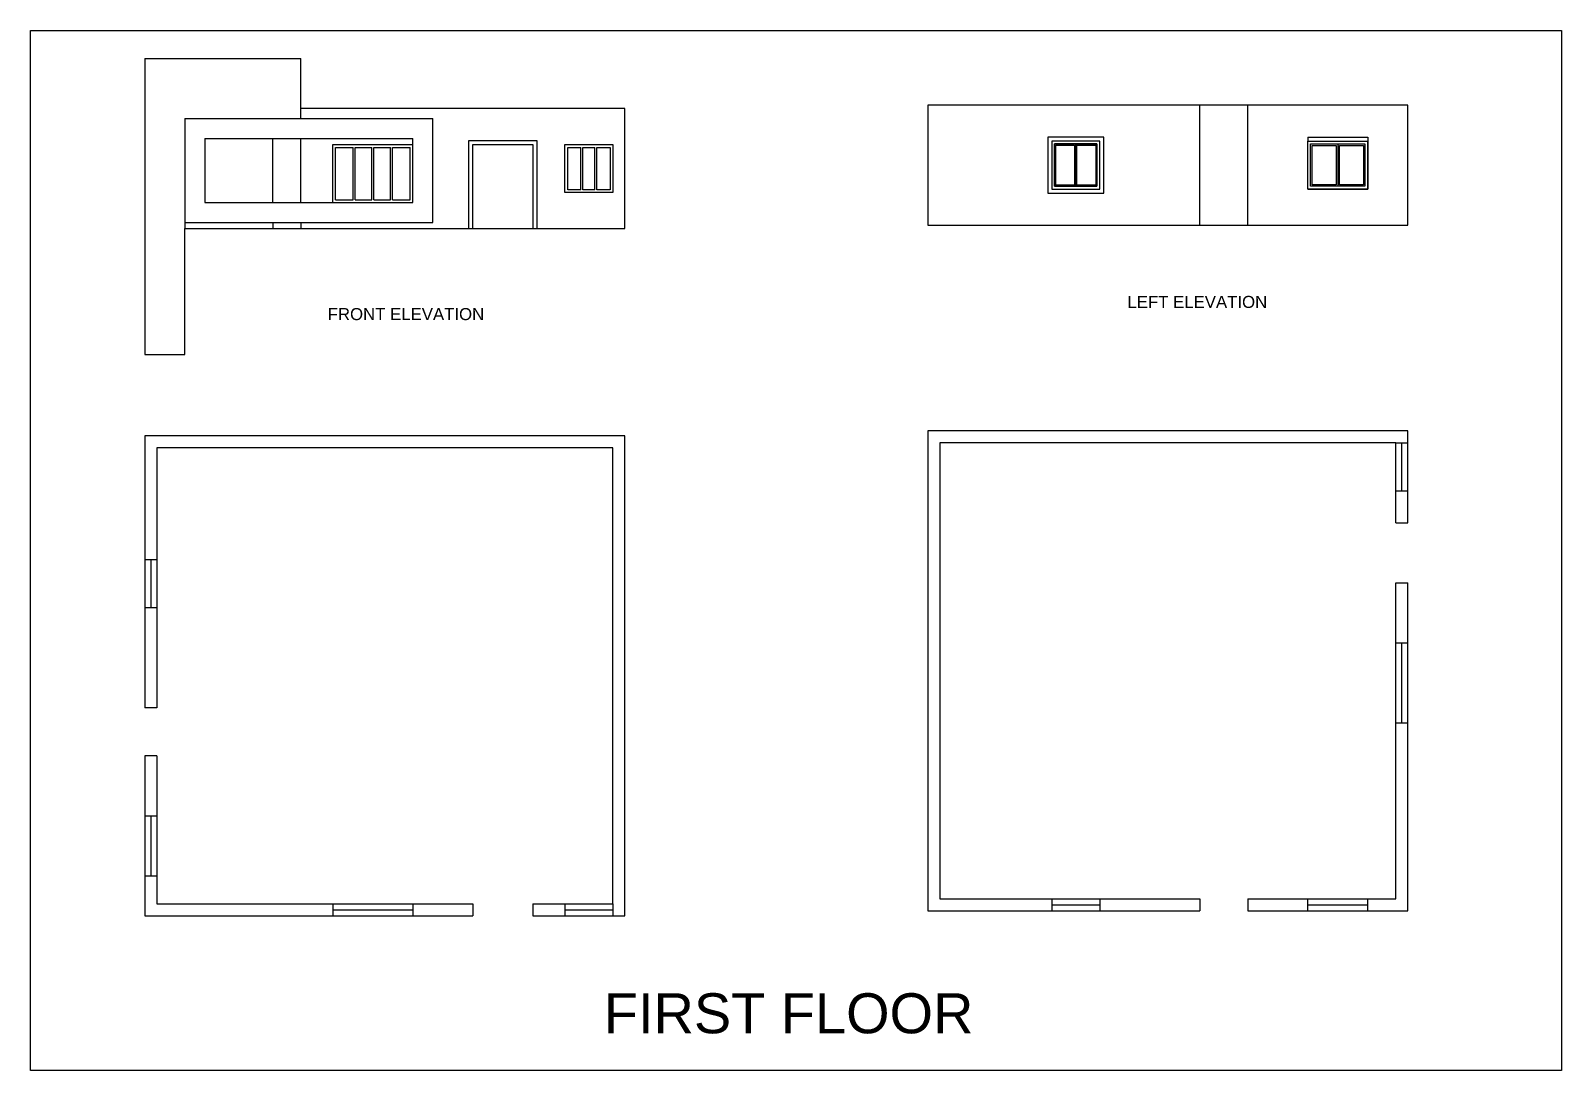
# Model space of a CAD drawing. Header units: inches. Extents: x 85 to 298, y -198 to 57.
# Drawn here: x 140.25 to 178.51, y 30.53 to 56.52 of the extents above; entities that cross this region are included whole.
import ezdxf

# ---------------------------------------------------------------- set-up
doc = ezdxf.new("R2010")
doc.units = ezdxf.units.IN
doc.header["$MEASUREMENT"] = 0
doc.styles.get("Standard").update_dxf_attribs({"font": 'arial.ttf'})

msp = doc.modelspace()

# ---------------------------------------------------------------- linework, layer by layer
for p, q in [((143.103, 55.819), (147.003, 55.819)), ((143.103, 55.819), (143.103, 51.569)), ((147.003, 54.319), (147.003, 55.819)), ((155.103, 54.569), (147.003, 54.569)), ((155.103, 51.569), (155.103, 54.569)), ((174.67, 54.656), (162.67, 54.656)), ((162.67, 54.656), (162.67, 51.656)), ((169.47, 51.656), (169.47, 54.656)), ((170.67, 51.656), (170.67, 54.656)), ((174.67, 51.656), (174.67, 54.656)), ((144.103, 54.319), (150.303, 54.319)), ((144.103, 54.319), (144.103, 51.569)), ((150.303, 51.719), (150.303, 54.319)), ((144.603, 53.819), (149.803, 53.819)), ((144.603, 53.819), (144.603, 52.219)), ((146.303, 52.219), (146.303, 53.819)), ((147.003, 52.219), (147.003, 53.819)), ((147.803, 53.669), (149.803, 53.669)), ((147.803, 52.219), (147.803, 53.669)), ((147.873, 53.599), (148.313, 53.599)), ((147.873, 52.289), (147.873, 53.599)), ((148.313, 52.289), (148.313, 53.599)), ((148.363, 53.599), (148.778, 53.599)), ((148.363, 52.289), (148.363, 53.599)), ((148.778, 52.289), (148.778, 53.599)), ((148.828, 53.599), (149.243, 53.599)), ((148.828, 52.289), (148.828, 53.599)), ((149.243, 52.289), (149.243, 53.599)), ((149.293, 53.599), (149.733, 53.599)), ((149.293, 52.289), (149.293, 53.599)), ((149.733, 52.289), (149.733, 53.599)), ((149.803, 52.219), (149.803, 53.819)), ((153.673, 52.539), (153.673, 53.599)), ((153.673, 53.599), (154.001, 53.599)), ((154.001, 52.539), (154.001, 53.599)), ((154.051, 53.599), (154.354, 53.599)), ((154.051, 52.539), (154.051, 53.599)), ((154.354, 52.539), (154.354, 53.599)), ((154.404, 53.599), (154.733, 53.599)), ((154.404, 52.539), (154.404, 53.599)), ((154.733, 53.599), (154.733, 52.539)), ((172.17, 53.856), (173.67, 53.856)), ((172.17, 53.856), (172.17, 53.756)), ((172.17, 53.756), (173.67, 53.756)), ((172.17, 52.556), (172.17, 53.756)), ((172.92, 53.686), (172.92, 52.626)), ((173.67, 53.856), (173.67, 53.756)), ((173.67, 52.556), (173.67, 53.756)), ((154.001, 52.539), (153.673, 52.539)), ((154.354, 52.539), (154.051, 52.539)), ((154.733, 52.539), (154.404, 52.539)), ((172.17, 52.556), (173.67, 52.556)), ((144.603, 52.219), (149.803, 52.219)), ((147.873, 52.289), (148.313, 52.289)), ((148.363, 52.289), (148.778, 52.289)), ((148.828, 52.289), (149.243, 52.289)), ((149.293, 52.289), (149.733, 52.289)), ((144.103, 51.719), (150.303, 51.719)), ((146.303, 51.719), (146.303, 51.569)), ((147.003, 51.719), (147.003, 51.569)), ((162.67, 51.656), (174.67, 51.656)), ((143.103, 51.569), (143.103, 48.419)), ((144.103, 51.569), (155.103, 51.569)), ((144.103, 48.419), (144.103, 51.569)), ((143.103, 48.419), (144.103, 48.419)), ((155.103, 46.393), (143.103, 46.393)), ((143.103, 46.393), (143.103, 39.593)), ((155.103, 34.393), (155.103, 46.393)), ((174.67, 46.518), (162.67, 46.518)), ((162.67, 46.518), (162.67, 34.518)), ((174.67, 44.218), (174.67, 46.518)), ((174.37, 46.218), (174.67, 46.218)), ((174.52, 45.018), (174.52, 46.218)), ((174.37, 45.018), (174.67, 45.018)), ((174.37, 44.218), (174.67, 44.218)), ((143.403, 43.293), (143.103, 43.293)), ((143.253, 43.293), (143.253, 42.093)), ((174.37, 42.718), (174.67, 42.718)), ((174.67, 34.518), (174.67, 42.718)), ((143.403, 42.093), (143.103, 42.093)), ((174.37, 41.218), (174.67, 41.218)), ((174.52, 39.218), (174.52, 41.218)), ((143.403, 39.593), (143.103, 39.593)), ((174.37, 39.218), (174.67, 39.218)), ((143.103, 38.393), (143.103, 34.393)), ((143.403, 38.393), (143.103, 38.393)), ((143.103, 36.893), (143.403, 36.893)), ((143.103, 36.893), (143.403, 36.893)), ((143.253, 36.893), (143.253, 35.393)), ((143.103, 35.393), (143.403, 35.393)), ((143.103, 35.393), (143.403, 35.393)), ((165.77, 34.818), (165.77, 34.518)), ((166.97, 34.818), (166.97, 34.518)), ((169.47, 34.818), (169.47, 34.518)), ((170.67, 34.818), (170.67, 34.518)), ((172.17, 34.518), (172.17, 34.818)), ((173.67, 34.518), (173.67, 34.818)), ((147.803, 34.693), (147.803, 34.393)), ((147.803, 34.543), (149.803, 34.543)), ((149.803, 34.693), (149.803, 34.393)), ((151.303, 34.693), (151.303, 34.393)), ((152.803, 34.693), (152.803, 34.393)), ((153.603, 34.693), (153.603, 34.393)), ((153.603, 34.543), (154.803, 34.543)), ((154.803, 34.693), (154.803, 34.393)), ((162.67, 34.518), (169.47, 34.518)), ((165.77, 34.668), (166.97, 34.668)), ((170.67, 34.518), (174.67, 34.518)), ((172.17, 34.668), (173.67, 34.668)), ((143.103, 34.393), (151.303, 34.393)), ((152.803, 34.393), (155.103, 34.393))]:
    msp.add_line(p, q)
for points in [[(140.25, 56.518), (178.508, 56.518), (178.508, 30.531), (140.25, 30.531)], [(153.603, 52.469), (153.603, 53.669), (154.803, 53.669), (154.803, 52.469)], [(167.07, 53.856), (165.67, 53.856), (165.67, 52.456), (167.07, 52.456)], [(166.97, 53.756), (165.77, 53.756), (165.77, 52.556), (166.97, 52.556)], [(166.9, 53.686), (165.84, 53.686), (165.84, 52.626), (166.9, 52.626)], [(165.84, 53.686), (166.37, 53.686), (166.37, 52.626), (165.84, 52.626)], [(165.87, 53.656), (166.34, 53.656), (166.34, 52.656), (165.87, 52.656)], [(166.37, 53.686), (166.9, 53.686), (166.9, 52.626), (166.37, 52.626)], [(166.4, 53.656), (166.87, 53.656), (166.87, 52.656), (166.4, 52.656)], [(172.17, 53.756), (173.67, 53.756), (173.67, 52.556), (172.17, 52.556)], [(172.24, 53.686), (173.6, 53.686), (173.6, 52.626), (172.24, 52.626)], [(172.28, 53.646), (172.88, 53.646), (172.88, 52.666), (172.28, 52.666)], [(172.96, 53.646), (173.56, 53.646), (173.56, 52.666), (172.96, 52.666)]]:
    msp.add_lwpolyline(points, close=True)
for points in [[(151.203, 51.569), (151.203, 53.769), (152.903, 53.769), (152.903, 51.569)], [(151.303, 51.569), (151.303, 53.669), (152.803, 53.669), (152.803, 51.569)], [(154.803, 41.793), (154.803, 46.093), (143.403, 46.093), (143.403, 42.093)], [(166.97, 46.218), (162.97, 46.218), (162.97, 34.818), (166.97, 34.818)], [(174.37, 44.218), (174.37, 46.218), (166.97, 46.218)], [(170.67, 34.818), (174.37, 34.818), (174.37, 42.718)], [(143.403, 42.093), (143.403, 39.593)], [(152.803, 34.693), (154.803, 34.693), (154.803, 41.793)], [(143.403, 38.393), (143.403, 34.693), (151.303, 34.693)], [(166.97, 34.818), (169.47, 34.818)]]:
    msp.add_lwpolyline(points)

# ---------------------------------------------------------------- texts
at = {"attachment_point": 1}
for s, width, heights, insert, char_height in [('{\\H1.5x;LEFT ELEVATION}^I', 6.37772, [0.487], (167.663, 49.887), 0.2), ('{\\H1.5x;FRONT ELEVATION}^I', 6.37772, [0.487], (147.675, 49.583), 0.2), ('FIRST FLOOR', 13.73237, [0], (154.578, 32.458), 1)]:
    msp.add_mtext_dynamic_manual_height_columns(s, width=width, gutter_width=1, heights=heights, dxfattribs=dict(at, insert=insert, char_height=char_height))

doc.saveas('drawing.dxf')
